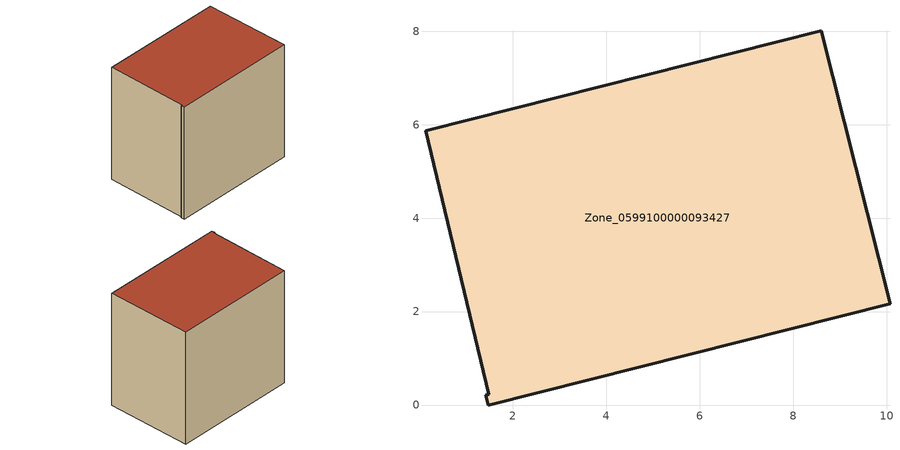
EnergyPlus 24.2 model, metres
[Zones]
Zone_0599100000093427
 floor ground (C_G): 0.13,5.87 8.6,8.01 10.07,2.17 1.47,0 1.42,0.21 1.49,0.23 z0
 wall outside (C_F): 10.07,2.17 8.6,8.01 0.13,5.87 1.49,0.23 1.42,0.21 1.47,0 10.07,2.17 z0:8.14
 roof outside (C_R): 8.6,8.01 0.13,5.87 1.49,0.23 1.42,0.21 1.47,0 10.07,2.17 z8.14
[BUILDING]
Pand.0599100000093427: North Axis=0; Terrain=City; Loads Convergence Tolerance Value=0.04; Temperature Convergence Tolerance Value=0.4; Solar Distribution=FullExterior; Maximum Number of Warmup Days=25; Minimum Number of Warmup Days=1
[Site:Location]
Rotterdam.The.Hague.AP_ZH_NLD Design_Conditions: Latitude=51.96; Longitude=4.45; Time Zone=1; Elevation=-4.5
[SITE:GROUNDTEMPERATURE:BUILDINGSURFACE]
18, 18, 18, 18, 18, 18, 18, 18, 18, 18, 18, 18
[MATERIAL] Thermal Absorptance=0.9; Solar Absorptance=0.7; Visible Absorptance=0.7
Name | Roughness | Thickness | Conductivity | Density | Specific Heat
G.TI.1965-1974 | MediumSmooth | 0.15 | 0.882353 | 540 | 1210
F.TI.1965-1974 | Rough | 0.3 | 0.697674 | 1920 | 840
R.TI.1965-1974 | MediumRough | 0.2 | 0.232558 | 1500 | 1000
[CONSTRUCTION]
C_G: G.TI.1965-1974
C_F: F.TI.1965-1974
C_R: R.TI.1965-1974
[ZONE]
Zone_0599100000093427: Type=1; Multiplier=1; Ceiling Height=Autocalculate; Volume=Autocalculate; Floor Area=autocalculate; Part of Total Floor Area=Yes
[ZONEINFILTRATION:DESIGNFLOWRATE]
Infil_Zone_0599100000093427: Zone or ZoneList or Space or SpaceList=Zone_0599100000093427; Schedule=AlwaysOn; Design Flow Rate Calculation Method=Flow/Area; Flow Rate per Floor Area=0.003; Constant Term Coefficient=1; Temperature Term Coefficient=0; Velocity Term Coefficient=0; Velocity Squared Term Coefficient=0
[HVACTEMPLATE:ZONE:IDEALLOADSAIRSYSTEM]
Zone_0599100000093427: Maximum Heating Supply Air Temperature=50; Minimum Cooling Supply Air Temperature=13; Maximum Heating Supply Air Humidity Ratio=0.0156; Minimum Cooling Supply Air Humidity Ratio=0.0077; Heating Limit=NoLimit; Cooling Limit=NoLimit; Dehumidification Control Type=ConstantSensibleHeatRatio; Cooling Sensible Heat Ratio=0.7; Dehumidification Setpoint=60; Humidification Control Type=None; Humidification Setpoint=30; Outdoor Air Method=None; Outdoor Air Flow Rate per Person=0.00944; Outdoor Air Flow Rate per Zone Floor Area=0; Outdoor Air Flow Rate per Zone=0; Demand Controlled Ventilation Type=None; Outdoor Air Economizer Type=NoEconomizer; Heat Recovery Type=None; Sensible Heat Recovery Effectiveness=0.7; Latent Heat Recovery Effectiveness=0.65
[ZONECONTROL:THERMOSTAT]
ThermostatControl_Zone_0599100000093427: Zone or ZoneList=Zone_0599100000093427; Control Type Schedule=DualSetpointControlType; Control 1=Thermostat_Zone_0599100000093427; Temperature Difference Between Cutout And Setpoint=0
[THERMOSTATSETPOINT:DUALSETPOINT]
Thermostat_Zone_0599100000093427: Heating Setpoint Temperature Schedule=HeatingSetpoint_Zone_0599100000093427; Cooling Setpoint Temperature Schedule=CoolingSetpoint_Zone_0599100000093427
[SCHEDULE:COMPACT]
HeatingSetpoint_Zone_0599100000093427: Through: 12/31, For: AllDays, Until: 24:00, 21
CoolingSetpoint_Zone_0599100000093427: Through: 12/31, For: AllDays, Until: 24:00, 24
DualSetpointControlType: Through: 12/31, For: AllDays, Until: 24:00, 4
AlwaysOn: Through: 12/31, For: AllDays, Until: 24:00, 1
